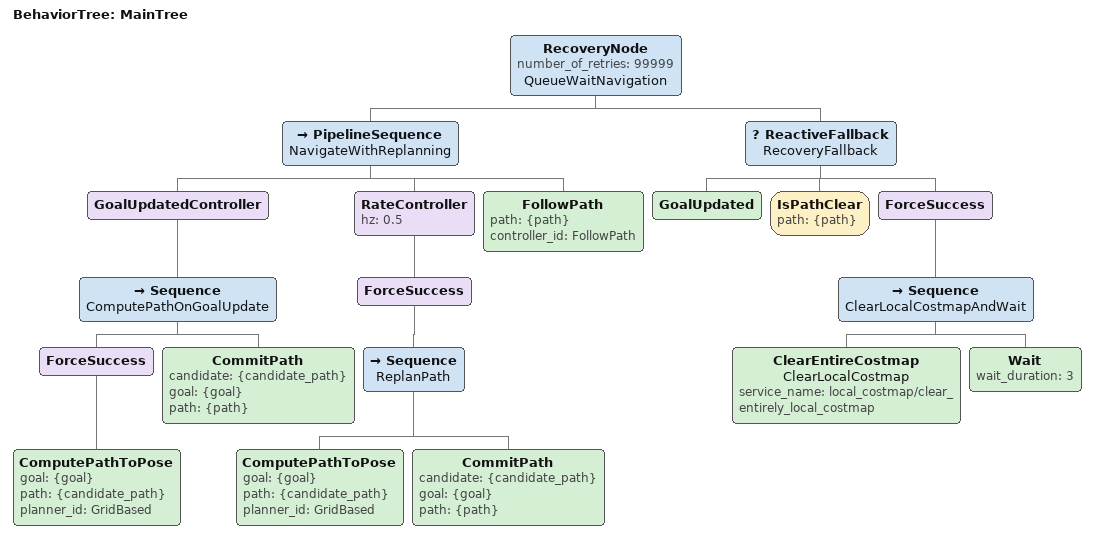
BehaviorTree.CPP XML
<root main_tree_to_execute="MainTree">
  <BehaviorTree ID="MainTree">

    <!-- リトライ上限なし: 失敗しても永続的に再試行 -->
    <RecoveryNode number_of_retries="99999" name="QueueWaitNavigation">

      <!-- 経路の計画と追従は通常モードと同じ (グローバルコストマップのセンサ層は無効なので、
           計画は既存の地図で行われ、前の人で止まるのは RPP の衝突判定による) -->
      <PipelineSequence name="NavigateWithReplanning">
        <GoalUpdatedController>
          <Sequence name="ComputePathOnGoalUpdate">
            <ForceSuccess>
              <ComputePathToPose goal="{goal}" path="{candidate_path}" planner_id="GridBased"/>
            </ForceSuccess>
            <CommitPath candidate="{candidate_path}" goal="{goal}" path="{path}"/>
          </Sequence>
        </GoalUpdatedController>
        <RateController hz="0.5">
          <ForceSuccess>
            <Sequence name="ReplanPath">
              <ComputePathToPose goal="{goal}" path="{candidate_path}" planner_id="GridBased"/>
              <CommitPath candidate="{candidate_path}" goal="{goal}" path="{path}"/>
            </Sequence>
          </ForceSuccess>
        </RateController>
        <FollowPath path="{path}" controller_id="FollowPath"/>
      </PipelineSequence>

      <!-- 回避行動はせず待つだけ。前が空いたら待ちを中断してすぐ走行へ戻る -->
      <ReactiveFallback name="RecoveryFallback">
        <GoalUpdated/>
        <IsPathClear path="{path}"/>
        <ForceSuccess>
          <Sequence name="ClearLocalCostmapAndWait">
            <ClearEntireCostmap name="ClearLocalCostmap" service_name="local_costmap/clear_entirely_local_costmap"/>
            <Wait wait_duration="3"/>
          </Sequence>
        </ForceSuccess>
      </ReactiveFallback>

    </RecoveryNode>

  </BehaviorTree>
</root>
